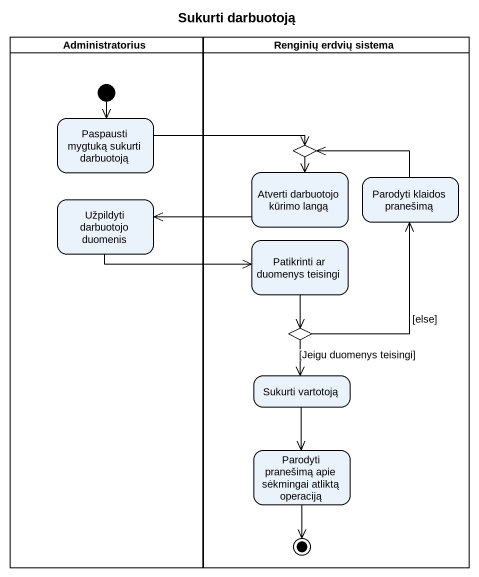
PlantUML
@startuml
title Sukurti darbuotoją
hide empty description
state Administratorius <<partition>> {
  state "Paspausti mygtuką sukurti darbuotoją" as Paspausti_mygtuką_sukurti
  state "Užpildyti darbuotojo duomenis" as Užpildyti_darbuotojo
  [*] --> Paspausti_mygtuką_sukurti
}
state "Renginių erdvių sistema" as Renginių_erdvių_sistema <<partition>> {
  state "Atverti darbuotojo kūrimo langą" as Atverti_darbuotojo_kūrimo
  state choice1 <<choice>>
  state "Parodyti klaidos pranešimą" as Parodyti_klaidos_pranešimą
  state "Patikrinti ar duomenys teisingi" as Patikrinti_ar_duomenys
  state choice2 <<choice>>
  state "Sukurti vartotoją" as Sukurti_vartotoją
  state "Parodyti pranešimą apie sėkmingai atliktą operaciją" as Parodyti_pranešimą_apie
  Parodyti_pranešimą_apie --> [*]
}
Paspausti_mygtuką_sukurti -right-> choice1
Atverti_darbuotojo_kūrimo -left-> Užpildyti_darbuotojo
choice1 --> Atverti_darbuotojo_kūrimo
Parodyti_klaidos_pranešimą -left-> choice1
Užpildyti_darbuotojo -right-> Patikrinti_ar_duomenys
Patikrinti_ar_duomenys --> choice2
choice2 -up-> Parodyti_klaidos_pranešimą : [else]
choice2 --> Sukurti_vartotoją : [Jeigu duomenys teisingi]
Sukurti_vartotoją --> Parodyti_pranešimą_apie
@enduml
